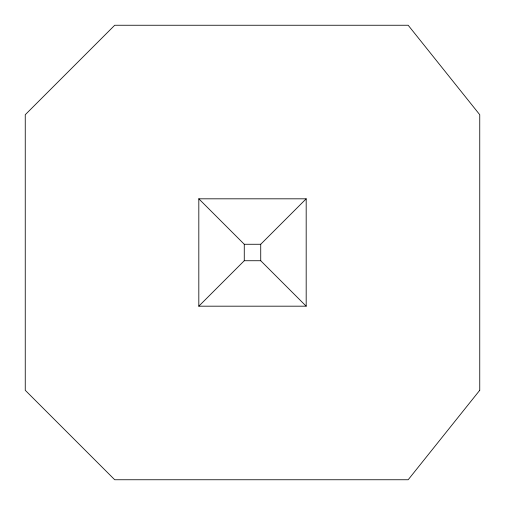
<?xml version="1.0" encoding="UTF-8"?>
<svg xmlns="http://www.w3.org/2000/svg" width="505" height="505" viewBox="0 0 505 505"><rect width="100%" height="100%" fill="white"/><g stroke="black" fill="none" stroke-linecap="round" stroke-linejoin="round"><path stroke-width="0.76" d="M198.818 306.182L244.268 260.731L260.731 260.731L306.182 306.182L198.818 306.182L198.818 198.818L306.182 198.818L306.182 306.182M260.731 260.731L260.731 244.268L306.182 198.818M198.818 198.818L244.268 244.268L260.731 244.268M244.268 244.268L244.268 260.731M479.75 390.283L408.173 479.75L114.717 479.75L25.25 390.283L25.25 114.717L114.717 25.25L408.173 25.25L479.75 114.717L479.75 390.283"/></g></svg>
